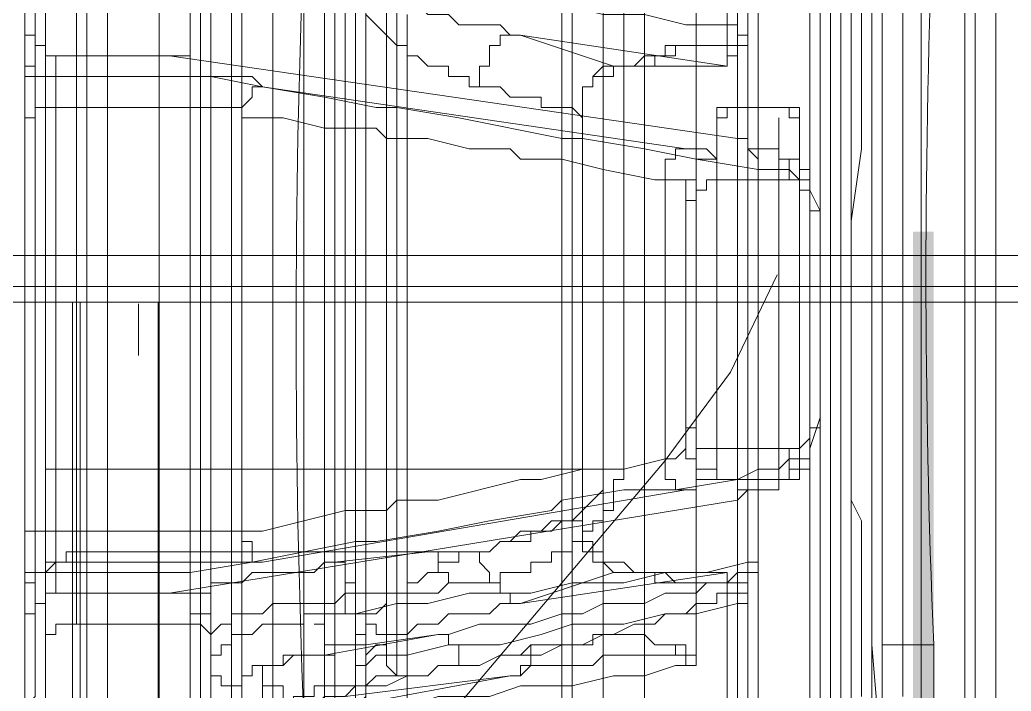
# Model space of a CAD drawing. Header units: millimetres. Extents: x 25083 to 52777, y 24772 to 45779.
# Drawn here: x 49385.5 to 49421.15, y 36734.44 to 36758.58 of the extents above; entities that cross this region are included whole.
import ezdxf

# ---------------------------------------------------------------- set-up
doc = ezdxf.new("R2010")
doc.units = ezdxf.units.MM
doc.layers.add('小车', color=7, linetype='Continuous')

# ---------------------------------------------------------------- blocks, each defined once
blk = doc.blocks.new('zw$D2F4')
h = blk.add_hatch(color=7)
edge = h.paths.add_edge_path(flags=0)
edge.add_spline(control_points=[(528.444, 753.487), (528.444, 753.487), (528.444, 763.885), (528.444, 763.885), (528.444, 763.885), (527.701, 763.885), (527.701, 763.885), (527.701, 763.885), (527.701, 753.487), (527.701, 753.487), (527.701, 753.487), (528.444, 753.487), (528.444, 753.487), (528.444, 753.487), (528.444, 753.487), (528.444, 753.487)], knot_values=[0, 0, 0, 0, 1, 1, 1, 2, 2, 2, 3, 3, 3, 4, 4, 4, 5, 5, 5, 5], degree=3, periodic=0)
edge = h.paths.add_edge_path(flags=0)
edge.add_spline(control_points=[(528.444, 774.655), (528.444, 774.655), (528.444, 806.592), (528.444, 806.592), (528.444, 806.592), (527.701, 806.592), (527.701, 806.592), (527.701, 806.592), (527.701, 774.655), (527.701, 774.655), (527.701, 774.655), (528.444, 774.655), (528.444, 774.655), (528.444, 774.655), (528.444, 774.655), (528.444, 774.655)], knot_values=[0, 0, 0, 0, 1, 1, 1, 2, 2, 2, 3, 3, 3, 4, 4, 4, 5, 5, 5, 5], degree=3, periodic=0)
edge = h.paths.add_edge_path(flags=0)
edge.add_spline(control_points=[(528.444, 817.361), (528.444, 817.361), (528.444, 827.759), (528.444, 827.759), (528.444, 827.759), (527.701, 827.759), (527.701, 827.759), (527.701, 827.759), (527.701, 817.361), (527.701, 817.361), (527.701, 817.361), (528.444, 817.361), (528.444, 817.361), (528.444, 817.361), (528.444, 817.361), (528.444, 817.361)], knot_values=[0, 0, 0, 0, 1, 1, 1, 2, 2, 2, 3, 3, 3, 4, 4, 4, 5, 5, 5, 5], degree=3, periodic=0)
edge = h.paths.add_edge_path(flags=0)
edge.add_spline(control_points=[(528.444, 838.529), (528.444, 838.529), (528.444, 870.465), (528.444, 870.465), (528.444, 870.465), (527.701, 870.465), (527.701, 870.465), (527.701, 870.465), (527.701, 838.529), (527.701, 838.529), (527.701, 838.529), (528.444, 838.529), (528.444, 838.529), (528.444, 838.529), (528.444, 838.529), (528.444, 838.529)], knot_values=[0, 0, 0, 0, 1, 1, 1, 2, 2, 2, 3, 3, 3, 4, 4, 4, 5, 5, 5, 5], degree=3, periodic=0)
at = {"color": 7, "lineweight": 5}
for points in [[(501.335, 781.711), (500.963, 781.711), (500.963, 782.825), (501.335, 784.31), (500.963, 785.424), (500.963, 820.332), (500.592, 832.587), (500.592, 901.66), (500.963, 914.286), (500.963, 925.427), (500.963, 935.082), (500.963, 953.279), (501.335, 953.65)], [(501.335, 953.65), (501.335, 928.769), (501.706, 926.541), (501.706, 809.934), (501.335, 800.65), (501.335, 781.711)], [(530.301, 782.825), (529.929, 782.825), (529.929, 783.939), (530.301, 785.796), (529.929, 786.91), (529.929, 832.958), (529.558, 846.327), (529.558, 887.919), (529.929, 901.288), (529.929, 936.567), (529.929, 942.138), (529.929, 948.822), (530.301, 950.308), (529.929, 951.422), (529.929, 952.536), (530.301, 952.907)], [(530.301, 952.907), (530.301, 935.453), (530.672, 926.169), (530.672, 810.677), (530.301, 801.393), (530.301, 798.793), (530.301, 793.594), (530.301, 782.825)], [(496.136, 786.91), (496.136, 792.48), (495.764, 794.337), (496.136, 796.194), (496.136, 800.279), (495.764, 803.621), (495.764, 922.084), (495.764, 931.368), (495.764, 933.597), (496.136, 938.424), (496.136, 948.822)], [(496.136, 948.822), (496.136, 945.48), (496.507, 944.737), (496.507, 813.648), (496.507, 804.364), (496.507, 791.366), (496.136, 790.623), (496.136, 786.91)], [(507.648, 852.269), (507.648, 923.941), (507.276, 932.482), (507.276, 943.995)], [(502.449, 853.383), (502.449, 939.167)], [(530.672, 921.342), (530.672, 816.618)], [(530.672, 816.618), (530.672, 921.342)], [(506.905, 920.599), (506.905, 791.366)], [(529.558, 919.114), (529.558, 814.39)], [(496.507, 868.237), (496.507, 910.572), (496.136, 911.315), (496.136, 914.657), (496.507, 915.4), (496.507, 915.771), (496.136, 916.143), (496.136, 915.771), (496.136, 893.118), (495.764, 885.32), (495.764, 867.866)], [(524.73, 868.237), (524.73, 911.315), (524.359, 912.058), (524.73, 912.8), (524.73, 915.029), (524.359, 915.029), (524.359, 912.8), (524.73, 912.429), (524.73, 911.686), (524.359, 910.944), (524.359, 867.866)], [(524.73, 867.866), (524.73, 884.577), (525.102, 892.004), (525.102, 914.286), (525.473, 914.286), (525.473, 913.914), (525.102, 913.172), (525.102, 909.83), (525.473, 909.087), (525.473, 868.237)], [(498.735, 868.237), (498.735, 900.174), (498.364, 902.402), (498.364, 904.631), (498.735, 906.116), (498.735, 907.23), (498.364, 907.973), (498.364, 912.058), (498.735, 912.8), (498.735, 913.172), (498.364, 913.172), (498.364, 894.975), (497.992, 891.633), (497.992, 867.866)], [(507.648, 879.007), (507.648, 911.315), (508.019, 911.686), (508.019, 884.206), (508.019, 876.779), (508.019, 868.237)], [(521.388, 877.893), (521.388, 903.888), (521.759, 903.888), (521.759, 902.774), (521.759, 901.66), (521.759, 892.004)], [(503.191, 832.587), (503.191, 900.174)], [(521.759, 867.123), (521.759, 900.174)], [(503.563, 833.33), (503.563, 899.803)], [(515.075, 867.495), (515.075, 899.431), (515.446, 897.575), (515.446, 868.237)], [(515.446, 889.033), (515.446, 894.232), (515.075, 896.089), (515.075, 846.699)], [(521.017, 890.89), (521.017, 896.089), (521.017, 894.232), (521.017, 877.15)], [(525.102, 842.985), (525.102, 894.232)], [(504.677, 840.385), (504.677, 892.376)], [(523.988, 892.376), (523.988, 841.128)], [(526.216, 846.699), (526.216, 887.919), (526.587, 892.376), (526.587, 889.033)], [(515.075, 846.699), (515.075, 840.014), (515.446, 843.356), (515.446, 889.033)], [(526.587, 889.033), (526.587, 842.614), (526.216, 845.956), (526.216, 846.699)], [(522.131, 888.291), (522.131, 868.237)], [(495.764, 886.063), (495.764, 872.322)], [(526.587, 884.206), (526.587, 881.606), (526.216, 881.235), (526.216, 876.036), (526.216, 871.208), (526.216, 855.611), (526.587, 851.155)], [(526.587, 851.155), (526.587, 859.325), (526.587, 864.152), (526.587, 884.206)], [(505.791, 849.298), (505.791, 883.834)], [(495.764, 883.463), (495.764, 871.951)], [(496.507, 858.582), (496.507, 883.092)], [(497.621, 858.953), (497.621, 883.092)], [(501.706, 883.092), (501.706, 858.953)], [(502.449, 883.092), (502.449, 858.582)], [(506.534, 849.669), (506.534, 883.092)], [(526.587, 881.978), (526.587, 855.611)], [(496.136, 881.235), (496.136, 871.58)], [(525.844, 853.754), (525.844, 860.067), (525.473, 860.81), (525.473, 870.837), (525.844, 873.436), (525.844, 880.121)], [(527.33, 880.121), (527.33, 853.754)], [(521.388, 877.893), (519.531, 877.893), (518.046, 878.264), (516.56, 878.264), (515.075, 878.635), (513.589, 878.635), (512.475, 879.007), (512.104, 879.007), (510.619, 879.378), (509.133, 879.378), (508.019, 879.749)], [(513.589, 877.521), (513.218, 877.521), (512.847, 877.893), (511.361, 877.893), (510.99, 878.264), (510.247, 878.264), (509.876, 878.635), (509.133, 878.635), (508.762, 879.007), (508.39, 879.007), (508.39, 879.378), (508.019, 879.378), (508.019, 879.749)], [(521.759, 879.749), (521.759, 868.237)], [(508.762, 879.378), (508.762, 867.866)], [(509.133, 879.378), (509.133, 867.866)], [(496.507, 879.007), (496.507, 861.924)], [(497.621, 879.007), (497.621, 861.924)], [(506.534, 867.866), (506.534, 879.007)], [(507.648, 867.866), (507.648, 878.635), (507.648, 879.007)], [(516.56, 861.924), (516.56, 879.007)], [(517.303, 879.007), (517.303, 868.609)], [(521.388, 868.237), (521.388, 879.007)], [(496.507, 877.893), (496.507, 878.635)], [(506.534, 874.55), (506.534, 878.635)], [(507.276, 878.635), (507.276, 867.866)], [(507.648, 867.123), (507.648, 878.635)], [(507.648, 878.635), (508.019, 878.635), (508.019, 878.264), (509.133, 877.15), (509.505, 877.15), (509.505, 876.779), (509.876, 876.779), (510.247, 876.407), (510.619, 876.407), (510.99, 876.407), (510.99, 876.036), (511.733, 876.036), (511.733, 875.665), (512.104, 875.665)], [(519.903, 878.635), (519.903, 867.123)], [(509.505, 878.264), (509.505, 875.293)], [(516.56, 877.893), (516.56, 878.264)], [(495.764, 876.779), (495.764, 877.893)], [(495.764, 877.893), (495.764, 876.036)], [(495.764, 877.893), (495.764, 877.521), (496.136, 877.521), (496.136, 877.15), (496.507, 877.15), (496.507, 876.779), (496.878, 876.779)], [(496.507, 876.779), (496.507, 877.893)], [(516.56, 874.922), (516.56, 877.893)], [(521.017, 876.407), (521.017, 876.779), (521.388, 876.779), (521.388, 877.521), (521.388, 877.893)], [(521.759, 877.521), (521.388, 877.521), (521.388, 877.893)], [(512.104, 875.665), (512.104, 876.407), (512.475, 876.407), (512.475, 877.15), (512.847, 877.15), (512.847, 877.521), (513.589, 877.521)], [(513.589, 877.521), (521.017, 876.407)], [(516.932, 876.407), (513.589, 877.521)], [(521.017, 877.15), (521.759, 877.15), (521.759, 877.521)], [(519.16, 877.15), (518.789, 877.15), (518.789, 876.779), (518.046, 876.779), (517.674, 876.407), (516.932, 876.407), (516.932, 876.036), (516.56, 876.036), (516.189, 876.036), (516.189, 875.665), (515.818, 875.665), (515.818, 875.293)], [(516.932, 876.407), (518.417, 876.407), (518.417, 876.779), (518.789, 876.779), (519.16, 876.779), (519.16, 877.15)], [(519.16, 877.15), (521.017, 877.15)], [(521.017, 877.15), (521.017, 876.407)], [(495.764, 874.55), (495.764, 876.779)], [(496.878, 876.036), (496.136, 876.036), (496.136, 876.407), (495.764, 876.407), (495.764, 876.779)], [(496.507, 876.407), (496.507, 876.779)], [(496.507, 876.407), (496.507, 876.779)], [(496.878, 876.036), (496.878, 876.779)], [(496.878, 876.779), (500.592, 876.779)], [(496.878, 876.779), (496.878, 876.036)], [(500.592, 876.036), (500.592, 876.779)], [(500.592, 876.779), (500.963, 876.779)], [(521.388, 873.808), (500.963, 876.779)], [(500.963, 876.779), (501.706, 876.779), (501.706, 876.407), (501.706, 876.036)], [(496.507, 875.293), (496.507, 876.407)], [(516.932, 876.407), (516.56, 876.407), (516.189, 876.036), (516.189, 875.665), (515.818, 875.665), (515.818, 875.293)], [(516.932, 876.407), (521.017, 876.407)], [(495.764, 876.036), (495.764, 867.123)], [(495.764, 876.036), (496.878, 876.036)], [(502.449, 876.036), (496.878, 876.036)], [(496.878, 876.036), (500.592, 876.036)], [(496.878, 876.036), (496.878, 858.211)], [(496.878, 874.922), (496.878, 876.036)], [(501.706, 876.036), (500.592, 876.036)], [(500.592, 858.211), (500.592, 876.036)], [(501.706, 876.036), (502.449, 876.036), (504.306, 875.665), (506.534, 875.293), (508.39, 874.922), (509.133, 874.922), (511.361, 874.55), (515.075, 873.808), (515.818, 873.808), (518.046, 873.436), (519.903, 873.065), (522.131, 872.694)], [(501.706, 876.036), (501.706, 858.211)], [(502.449, 876.036), (503.934, 876.036), (504.306, 875.665)], [(502.449, 876.036), (502.449, 874.922)], [(504.306, 875.665), (503.934, 875.665), (503.934, 875.293), (503.563, 874.922), (503.563, 874.55)], [(504.306, 875.665), (519.531, 873.436)], [(512.104, 875.665), (512.847, 875.665), (513.218, 875.293), (514.332, 875.293), (514.332, 874.922), (515.446, 874.922), (515.818, 874.55)], [(496.507, 872.322), (496.507, 875.293)], [(509.505, 875.293), (509.505, 874.922)], [(515.818, 874.55), (515.818, 875.293)], [(495.764, 874.55), (496.136, 874.55), (496.136, 874.922), (496.878, 874.922)], [(502.449, 874.922), (496.878, 874.922)], [(496.878, 859.696), (496.878, 874.922)], [(503.563, 874.55), (503.563, 874.922), (502.449, 874.922)], [(502.449, 874.922), (502.449, 859.696)], [(509.505, 874.922), (509.505, 868.237)], [(516.56, 874.55), (516.56, 874.922)], [(523.616, 874.922), (520.645, 874.922)], [(520.645, 868.237), (520.645, 874.922)], [(521.017, 874.922), (521.017, 874.55)], [(521.017, 874.922), (523.245, 874.922)], [(523.245, 874.55), (523.245, 874.922)], [(523.616, 874.922), (523.616, 874.55)], [(523.616, 874.922), (523.616, 868.237)], [(495.764, 867.123), (495.764, 874.55)], [(503.563, 859.696), (503.563, 874.55)], [(518.789, 872.322), (518.417, 872.322), (516.56, 872.694), (515.075, 873.065), (513.589, 873.065), (513.218, 873.436), (511.733, 873.436), (510.247, 873.808), (508.762, 873.808), (508.39, 874.179), (506.534, 874.179), (505.048, 874.55), (503.563, 874.55)], [(506.534, 873.808), (506.534, 874.55)], [(515.818, 874.55), (515.818, 867.495)], [(516.56, 868.237), (516.56, 874.55)], [(520.645, 874.55), (521.017, 874.55)], [(522.873, 874.179), (522.873, 874.55)], [(523.245, 874.55), (523.616, 874.55)], [(522.873, 867.866), (522.873, 874.179)], [(506.534, 873.065), (506.534, 873.808)], [(523.245, 873.065), (522.873, 873.065), (522.873, 873.436), (522.131, 873.436), (521.759, 873.436), (521.759, 873.808), (521.388, 873.808)], [(522.131, 872.694), (522.131, 873.065), (521.759, 873.436), (521.759, 873.808), (521.388, 873.808)], [(519.531, 873.436), (519.16, 873.436), (519.16, 873.065), (518.789, 873.065), (518.789, 872.694), (518.789, 872.322)], [(519.531, 873.436), (520.274, 873.436), (520.645, 873.065)], [(519.531, 871.951), (519.531, 872.322), (519.903, 872.322), (519.903, 873.065), (520.274, 873.065), (520.645, 873.065)], [(520.645, 872.322), (520.645, 873.065)], [(523.245, 873.065), (523.245, 872.322)], [(523.988, 871.951), (523.988, 872.694), (523.616, 872.694), (523.616, 873.065), (523.245, 873.065)], [(523.988, 871.951), (523.988, 872.322), (523.616, 872.322), (523.245, 872.694), (522.873, 872.694), (522.131, 872.694)], [(522.131, 861.924), (522.131, 872.694)], [(495.764, 872.322), (495.764, 871.58)], [(496.507, 871.951), (496.507, 872.322)], [(519.531, 871.951), (519.531, 872.322), (518.789, 872.322)], [(518.789, 872.322), (518.789, 862.296)], [(520.645, 872.322), (520.274, 872.322), (520.274, 871.951), (519.903, 871.951), (519.903, 871.58), (519.531, 871.58), (519.531, 871.208)], [(523.245, 872.322), (520.645, 872.322)], [(524.359, 871.208), (523.988, 871.208), (523.988, 871.951), (523.616, 871.951), (523.616, 872.322), (523.245, 872.322)], [(496.507, 871.58), (496.507, 871.951)], [(519.531, 871.951), (519.531, 871.208)], [(519.531, 871.951), (519.531, 862.667)], [(524.359, 871.208), (523.988, 871.951)], [(523.988, 862.667), (523.988, 871.951)], [(495.764, 871.58), (495.764, 871.208)], [(495.764, 868.98), (495.764, 871.58)], [(496.136, 871.58), (496.136, 870.837)], [(496.507, 870.837), (496.507, 871.58)], [(495.764, 871.208), (495.764, 868.98)], [(519.531, 863.781), (519.531, 871.208)], [(524.359, 871.208), (524.359, 863.781)], [(495.764, 870.837), (495.764, 868.98)], [(496.136, 870.837), (496.136, 870.465)], [(496.507, 868.98), (496.507, 870.837)], [(496.136, 870.465), (496.136, 868.98)], [(496.507, 867.866), (496.507, 869.351), (496.507, 869.723)], [(496.507, 869.723), (496.507, 868.237), (496.507, 867.866)], [(500.592, 869.723), (500.592, 868.237), (500.592, 867.866)], [(500.592, 867.866), (500.592, 869.351), (500.592, 869.723)], [(496.136, 868.98), (496.136, 868.609)], [(496.136, 868.98), (496.136, 868.609)], [(496.507, 867.866), (496.507, 868.98)], [(526.587, 865.266), (526.587, 868.237), (526.587, 868.98)], [(526.587, 868.98), (526.587, 866.381), (526.587, 866.009), (526.587, 865.266)], [(496.136, 868.609), (496.136, 868.237)], [(517.303, 868.609), (517.303, 861.924)], [(518.046, 868.609), (518.046, 868.237)], [(496.136, 868.237), (496.136, 867.495)], [(496.507, 868.237), (496.507, 867.866)], [(498.735, 867.866), (498.735, 868.237)], [(508.019, 868.237), (508.019, 824.046), (507.648, 824.046), (507.648, 824.417), (507.648, 825.16), (507.648, 854.126)], [(515.446, 868.237), (515.446, 839.643), (515.075, 836.3), (515.075, 867.495)], [(518.046, 868.237), (518.046, 867.495)], [(520.645, 861.553), (520.645, 868.237)], [(521.017, 841.871), (521.017, 840.014), (521.017, 841.499), (521.017, 848.184), (521.388, 850.041), (521.388, 868.237)], [(521.759, 868.237), (521.759, 831.844), (521.388, 831.844), (521.388, 832.958), (521.388, 833.33), (521.388, 840.385)], [(522.131, 868.237), (522.131, 858.582)], [(523.616, 868.237), (523.616, 861.553)], [(524.73, 867.866), (524.73, 868.237)], [(525.473, 868.237), (525.473, 867.866)], [(526.587, 867.866), (526.587, 868.237)], [(529.929, 866.752), (529.929, 868.237)], [(495.764, 867.866), (495.764, 852.64)], [(495.764, 867.123), (495.764, 850.041), (496.136, 841.871), (496.136, 819.589), (496.136, 819.961), (496.507, 820.332), (496.507, 821.075), (496.136, 821.446), (496.136, 824.788), (496.507, 825.531), (496.507, 867.866)], [(495.764, 867.866), (495.764, 866.381), (495.764, 866.009)], [(495.764, 866.009), (495.764, 867.495), (495.764, 867.866)], [(495.764, 867.123), (495.764, 867.866)], [(496.507, 867.495), (496.507, 867.866)], [(496.507, 867.495), (496.507, 867.866)], [(497.992, 867.866), (497.992, 867.123)], [(497.992, 867.123), (497.992, 843.356), (498.364, 840.014), (498.364, 822.189), (498.364, 822.56), (498.735, 822.932), (498.735, 823.303), (498.364, 824.046), (498.364, 828.131), (498.735, 828.873), (498.735, 830.359), (498.364, 831.473), (498.364, 833.33), (498.735, 835.929), (498.735, 867.866)], [(499.849, 866.009), (499.849, 867.495), (499.849, 867.866)], [(499.849, 867.866), (499.849, 866.381), (499.849, 866.009)], [(506.534, 867.866), (506.534, 857.097)], [(506.534, 856.725), (506.534, 867.866)], [(507.276, 867.866), (507.276, 857.097)], [(507.648, 857.097), (507.648, 867.866)], [(508.762, 867.866), (508.762, 856.725)], [(509.133, 867.866), (509.133, 867.495)], [(522.873, 867.495), (522.873, 867.866)], [(524.359, 867.123), (524.359, 824.046), (524.73, 823.674), (524.359, 822.932), (524.359, 820.703), (524.73, 820.703), (524.73, 822.932), (524.359, 823.303), (524.359, 824.046), (524.73, 824.417), (524.73, 867.866)], [(524.359, 867.866), (524.359, 867.123)], [(525.473, 867.866), (525.473, 827.016), (525.102, 826.274), (525.102, 822.932), (525.473, 822.56), (525.473, 821.817), (525.102, 821.446), (525.102, 842.985), (524.73, 850.412), (524.73, 867.123)], [(524.73, 867.123), (524.73, 867.866)], [(526.587, 867.495), (526.587, 867.866)], [(496.136, 867.495), (496.136, 857.468)], [(496.507, 861.924), (496.507, 867.495)], [(509.133, 867.495), (509.133, 856.354)], [(515.818, 867.495), (515.818, 860.067)], [(522.873, 861.553), (522.873, 867.495)], [(495.764, 859.696), (495.764, 867.123)], [(495.764, 867.123), (495.764, 857.839)], [(507.648, 855.611), (507.648, 867.123)], [(519.903, 867.123), (519.903, 855.24)], [(521.759, 837.415), (521.759, 867.123)], [(519.531, 862.667), (519.531, 863.781)], [(519.531, 863.781), (519.531, 863.41), (519.903, 863.41), (519.903, 862.667), (520.274, 862.667), (520.645, 862.667)], [(523.245, 862.667), (523.616, 862.667), (523.988, 863.038), (523.988, 863.41), (524.359, 863.41), (524.359, 863.781)], [(524.359, 863.781), (523.988, 862.667)], [(518.789, 862.296), (519.16, 862.296), (519.531, 862.667)], [(520.645, 861.924), (519.903, 861.924), (519.903, 862.296), (519.531, 862.296), (519.531, 862.667)], [(520.645, 861.924), (520.645, 862.667)], [(520.645, 862.667), (523.245, 862.667)], [(523.988, 862.667), (523.988, 862.296), (523.245, 862.296), (522.873, 861.924), (522.131, 861.924)], [(523.245, 862.667), (523.245, 861.924)], [(523.245, 861.924), (523.988, 861.924), (523.988, 862.296), (523.988, 862.667)], [(503.563, 859.696), (504.306, 859.696), (507.276, 860.439), (508.762, 860.439), (509.133, 860.81), (510.619, 860.81), (513.589, 861.553), (514.332, 861.553), (515.818, 861.924), (517.303, 861.924), (518.789, 862.296)], [(519.531, 861.182), (519.16, 861.182), (519.16, 861.553), (518.789, 861.553), (518.789, 861.924), (518.789, 862.296)], [(496.507, 860.81), (496.507, 861.924)], [(496.507, 861.924), (496.507, 857.839)], [(496.507, 861.924), (497.621, 861.924)], [(516.56, 861.924), (497.621, 861.924)], [(497.621, 861.924), (497.621, 858.953)], [(522.131, 861.924), (521.388, 861.553), (519.16, 861.182), (517.303, 861.182), (515.075, 860.81), (514.704, 860.439), (512.475, 860.067), (510.619, 859.696), (508.39, 859.325), (507.648, 859.325), (503.934, 858.582), (501.706, 858.211)], [(510.247, 858.953), (512.475, 858.953), (512.847, 859.325), (513.961, 859.325), (513.961, 859.696), (514.704, 859.696), (515.075, 860.067), (515.446, 860.067), (516.56, 861.182), (516.56, 861.924)], [(517.303, 861.924), (517.303, 861.553), (516.932, 861.553), (516.932, 860.439), (516.56, 860.439), (516.56, 860.067), (516.189, 860.067), (516.189, 859.696), (515.818, 859.696), (515.818, 859.325), (515.446, 859.325), (515.446, 858.953), (514.704, 858.953), (514.704, 858.582), (513.961, 858.582), (513.961, 858.211), (512.847, 858.211), (512.847, 857.839), (510.99, 857.839)], [(516.56, 861.924), (517.303, 861.924)], [(520.645, 861.924), (520.645, 861.553), (519.903, 861.553), (519.903, 861.182), (519.531, 861.182)], [(521.388, 860.81), (521.759, 861.182), (522.873, 861.182), (522.873, 861.553), (523.245, 861.553), (523.245, 861.924)], [(521.388, 860.81), (521.388, 861.182), (521.759, 861.182), (521.759, 861.553), (522.131, 861.553), (522.131, 861.924)], [(520.645, 861.553), (523.616, 861.553)], [(519.531, 861.182), (504.306, 858.582)], [(496.507, 860.439), (496.507, 860.81)], [(496.507, 860.439), (496.507, 860.81)], [(500.963, 857.468), (521.388, 860.81)], [(496.507, 859.325), (496.507, 860.439)], [(515.818, 860.067), (514.704, 860.067), (514.332, 859.696), (513.589, 859.696), (513.218, 859.325), (512.847, 859.325), (512.475, 858.953), (512.104, 858.953)], [(515.818, 859.696), (515.818, 860.067)], [(495.764, 857.468), (495.764, 859.696)], [(495.764, 859.696), (496.878, 859.696)], [(496.878, 859.696), (502.449, 859.696)], [(496.878, 858.582), (496.878, 859.696)], [(502.449, 859.696), (502.449, 858.582)], [(502.449, 859.696), (503.563, 859.696)], [(504.306, 858.582), (503.934, 858.582), (503.934, 859.325), (503.563, 859.325), (503.563, 859.696)], [(519.16, 857.839), (518.417, 857.839), (518.417, 858.211), (517.674, 858.211), (517.303, 858.582), (516.56, 858.582), (516.56, 858.953), (516.189, 858.953), (516.189, 859.325), (515.818, 859.325), (515.818, 859.696)], [(515.818, 859.696), (515.818, 858.953), (516.189, 858.953), (516.189, 858.582), (516.56, 858.582), (516.932, 858.211)], [(496.507, 857.839), (496.507, 859.325)], [(497.621, 858.953), (497.25, 858.953), (497.25, 858.582), (496.507, 858.582), (496.507, 858.211), (496.507, 857.839)], [(496.507, 858.582), (497.25, 858.582), (497.25, 858.953), (497.621, 858.953)], [(497.621, 858.953), (497.621, 856.354)], [(501.706, 858.953), (497.621, 858.953)], [(510.247, 858.953), (497.621, 858.953)], [(497.621, 856.354), (497.621, 858.953)], [(501.706, 858.953), (501.706, 856.354)], [(502.449, 858.582), (502.077, 858.582), (502.077, 858.953), (501.706, 858.953)], [(510.247, 858.953), (506.905, 858.582)], [(507.648, 855.611), (507.648, 855.982), (508.019, 855.982), (508.019, 856.725), (508.39, 856.725), (508.762, 857.097), (508.762, 857.468), (509.505, 857.468), (509.505, 857.839), (509.876, 857.839), (510.247, 858.211), (510.619, 858.211), (510.619, 858.582), (511.361, 858.582), (511.361, 858.953), (512.104, 858.953)], [(510.99, 857.839), (510.99, 858.211), (510.619, 858.211), (510.619, 858.582), (510.619, 858.953), (510.247, 858.953)], [(513.589, 857.097), (513.218, 857.097), (513.218, 857.468), (512.847, 857.468), (512.847, 857.839), (512.475, 857.839), (512.475, 858.211), (512.104, 858.582), (512.104, 858.953)], [(495.764, 857.468), (495.764, 857.839), (496.136, 857.839), (496.136, 858.211), (496.507, 858.211), (496.878, 858.582)], [(496.507, 855.611), (496.507, 858.582)], [(496.878, 857.468), (496.878, 858.582)], [(496.878, 858.582), (502.449, 858.582)], [(501.706, 857.097), (501.706, 857.468), (502.449, 857.468), (502.449, 857.839), (503.563, 857.839), (503.934, 858.211), (506.162, 858.211), (506.534, 858.582), (506.905, 858.582)], [(502.449, 858.582), (502.449, 855.611)], [(504.306, 858.582), (502.449, 858.582)], [(506.905, 858.582), (507.276, 858.582), (507.276, 857.839), (507.648, 857.839), (507.648, 857.468)], [(522.131, 858.582), (521.759, 858.582), (520.274, 858.211), (518.789, 858.211), (517.303, 857.839), (515.446, 857.839), (513.961, 857.468), (511.733, 857.468), (510.247, 857.097), (509.133, 857.097), (507.648, 856.725)], [(522.131, 858.582), (522.131, 858.211), (521.388, 858.211), (521.017, 857.839), (520.274, 857.839), (519.903, 857.468), (518.789, 857.468), (518.046, 857.097), (517.303, 857.097), (516.56, 857.097), (515.818, 856.725), (515.075, 856.725), (513.961, 856.354), (512.104, 856.354), (510.99, 855.982), (510.619, 855.982)], [(522.131, 858.211), (522.131, 858.582)], [(496.878, 858.211), (495.764, 858.211), (495.764, 857.839)], [(496.878, 858.211), (500.592, 858.211)], [(496.878, 858.211), (496.878, 857.468)], [(500.592, 857.468), (500.592, 858.211)], [(500.592, 858.211), (501.706, 858.211)], [(500.963, 857.468), (501.706, 857.468), (501.706, 857.839), (501.706, 858.211)], [(513.589, 857.097), (516.932, 858.211)], [(521.017, 858.211), (513.589, 857.097)], [(521.017, 858.211), (516.932, 858.211)], [(519.16, 857.839), (518.789, 858.211), (518.417, 858.211), (516.932, 858.211)], [(520.645, 857.468), (521.388, 857.468), (521.388, 857.839), (521.759, 857.839), (521.759, 858.211), (522.131, 858.211)], [(521.388, 857.097), (521.388, 857.839), (521.017, 857.839), (521.017, 858.211)], [(521.017, 857.839), (521.017, 858.211)], [(522.131, 857.468), (522.131, 858.211)], [(495.764, 857.839), (495.764, 856.354)], [(496.507, 857.468), (496.507, 857.839)], [(496.507, 857.839), (496.507, 855.611)], [(507.648, 857.468), (510.619, 857.468), (510.99, 857.839)], [(521.017, 857.839), (519.16, 857.839)], [(521.017, 857.839), (521.017, 847.441)], [(521.017, 857.839), (521.017, 857.468), (521.759, 857.468)], [(495.764, 856.354), (495.764, 857.468)], [(496.878, 857.468), (496.507, 857.468), (496.507, 857.097), (496.136, 857.097), (496.136, 856.725), (495.764, 856.725), (495.764, 856.354)], [(496.136, 857.468), (496.136, 856.725)], [(496.507, 856.725), (496.507, 857.468)], [(500.592, 857.468), (496.878, 857.468)], [(500.963, 857.468), (500.592, 857.468)], [(502.449, 855.982), (502.82, 856.354), (503.191, 856.354), (503.191, 856.725), (504.306, 856.725), (504.677, 857.097), (506.905, 857.097), (507.276, 857.468), (507.648, 857.468)], [(507.648, 856.725), (507.648, 857.468)], [(511.361, 854.868), (512.104, 854.868), (512.847, 855.24), (514.332, 855.24), (515.075, 855.611), (515.818, 855.611), (516.56, 855.982), (516.932, 855.982), (517.674, 856.354), (518.417, 856.354), (518.789, 856.725), (519.531, 856.725), (519.903, 857.097), (520.645, 857.097), (520.645, 857.468)], [(521.759, 857.468), (521.759, 857.097), (521.388, 857.097)], [(522.131, 852.64), (522.131, 857.468)], [(501.706, 856.354), (501.706, 857.097)], [(502.449, 855.982), (502.449, 856.725), (502.077, 856.725), (501.706, 856.725), (501.706, 857.097)], [(507.276, 857.097), (507.276, 856.725)], [(507.648, 856.725), (507.648, 857.097)], [(508.019, 854.868), (508.39, 855.24), (509.505, 855.24), (510.99, 855.611), (512.847, 855.611), (514.332, 855.982), (515.446, 856.354), (517.303, 856.354), (518.789, 856.725), (519.903, 856.725), (521.388, 857.097)], [(508.019, 854.868), (508.019, 855.24), (508.39, 855.611), (508.762, 855.611), (508.762, 855.982), (509.505, 855.982), (509.876, 856.354), (510.247, 856.354), (510.619, 856.354), (510.99, 856.725), (512.475, 856.725), (512.847, 857.097), (513.589, 857.097)], [(521.388, 846.327), (521.388, 857.097)], [(496.136, 856.725), (496.136, 855.611)], [(496.507, 855.982), (496.507, 856.725)], [(507.648, 856.725), (505.791, 856.725), (505.791, 856.354), (504.306, 856.354), (503.934, 855.982), (503.191, 855.982), (503.191, 855.611), (502.82, 855.611), (502.82, 855.24), (502.449, 855.24), (502.449, 854.868)], [(507.276, 856.725), (506.534, 856.725), (506.534, 856.354)], [(506.534, 856.354), (506.534, 856.725)], [(507.648, 856.725), (507.276, 856.725)], [(508.762, 855.611), (508.762, 855.982), (508.39, 855.982), (508.39, 856.354), (508.019, 856.354), (508.019, 856.725), (507.648, 856.725)], [(508.019, 855.611), (507.648, 855.611), (507.648, 856.725)], [(508.762, 856.725), (508.762, 854.868)], [(496.507, 855.611), (496.507, 855.982), (496.878, 855.982), (496.878, 856.354), (497.25, 856.354), (497.621, 856.354)], [(497.621, 856.354), (501.706, 856.354)], [(501.706, 856.354), (502.077, 856.354), (502.449, 855.982), (502.449, 855.611)], [(506.534, 856.354), (506.162, 856.354)], [(509.133, 856.354), (509.133, 854.868)], [(496.507, 854.868), (496.507, 855.982)], [(502.449, 855.611), (502.449, 855.982)], [(502.449, 855.982), (502.449, 854.868)], [(510.619, 855.982), (506.534, 855.24)], [(508.019, 855.611), (510.619, 855.982)], [(511.361, 854.868), (511.361, 855.611), (510.99, 855.611), (510.99, 855.982), (510.619, 855.982)], [(513.961, 855.611), (516.189, 855.611), (516.189, 855.982), (518.046, 855.982), (518.417, 855.611), (519.16, 855.611)], [(496.136, 855.611), (496.136, 853.754), (495.764, 853.383), (495.764, 852.269)], [(503.563, 854.126), (503.563, 854.497), (503.934, 854.497), (503.934, 854.868), (505.048, 854.868), (505.048, 855.24), (505.42, 855.24), (506.534, 855.24), (506.534, 855.611), (508.019, 855.611)], [(507.648, 854.126), (507.648, 855.611)], [(508.019, 854.126), (508.762, 854.126), (509.505, 854.497), (510.247, 854.497), (510.619, 854.868), (512.104, 854.868), (512.847, 855.24), (513.589, 855.24), (513.961, 855.611)], [(513.218, 854.497), (513.589, 854.497), (513.589, 854.868), (513.961, 854.868), (513.961, 855.611)], [(518.789, 855.24), (519.16, 855.24), (519.16, 855.611)], [(519.16, 855.611), (519.531, 855.611), (519.531, 855.24), (519.903, 855.24)], [(526.587, 854.497), (526.587, 855.611)], [(526.587, 841.871), (526.587, 855.611)], [(528.444, 855.611), (526.587, 855.611)], [(526.587, 842.614), (526.587, 855.611)], [(528.444, 855.611), (528.444, 841.871)], [(506.534, 855.24), (505.42, 855.24), (505.048, 854.868), (504.306, 854.868), (504.306, 854.497)], [(506.534, 855.24), (506.905, 855.24), (506.905, 854.497), (506.905, 854.126)], [(508.762, 854.868), (508.762, 855.24)], [(518.789, 855.24), (516.56, 855.24), (516.189, 854.868), (513.961, 854.868), (513.589, 854.497), (513.218, 854.497)], [(518.789, 855.24), (519.531, 855.24), (519.531, 854.868), (519.903, 854.868)], [(519.903, 855.24), (519.903, 854.868)], [(496.507, 854.497), (496.507, 854.868)], [(502.449, 854.868), (502.449, 853.383)], [(503.563, 854.126), (502.82, 854.126), (502.82, 854.497), (502.449, 854.497), (502.449, 854.868)], [(519.903, 854.868), (519.16, 854.868), (518.046, 854.497), (516.932, 854.497), (515.446, 854.126), (513.589, 854.126), (512.475, 853.754), (510.619, 853.754), (509.505, 853.383), (508.019, 853.383), (506.905, 853.012)], [(511.361, 854.868), (510.619, 854.868), (510.247, 854.497), (508.39, 854.497), (508.019, 854.126), (506.905, 854.126)], [(507.648, 854.126), (507.648, 854.868), (508.019, 854.868)], [(508.762, 854.868), (509.133, 854.497)], [(509.133, 854.868), (509.133, 854.497)], [(496.507, 853.754), (496.507, 854.497)], [(504.306, 853.383), (504.306, 854.497)], [(505.048, 853.383), (505.048, 854.126), (504.677, 854.126), (504.306, 854.126), (504.306, 854.497)], [(513.218, 854.497), (507.276, 853.383)], [(507.276, 853.754), (513.218, 854.497)], [(509.133, 854.497), (509.505, 854.497)], [(509.505, 846.327), (509.505, 854.497)], [(509.505, 853.754), (509.505, 854.497)], [(509.505, 854.497), (509.505, 853.754)], [(526.587, 852.269), (526.587, 854.497)], [(503.563, 854.126), (503.563, 852.269)], [(505.048, 853.383), (505.42, 853.383), (505.42, 853.754), (505.791, 853.754), (506.162, 853.754), (506.162, 854.126), (506.905, 854.126)], [(505.791, 853.012), (505.791, 853.383), (506.162, 853.383), (506.534, 853.754), (507.276, 853.754), (507.648, 854.126), (508.019, 854.126)], [(506.905, 854.126), (506.905, 850.783)], [(507.276, 853.383), (507.648, 853.383), (508.019, 853.754), (508.019, 854.126)]]:
    blk.add_lwpolyline(points, dxfattribs=at)
for points in [[(495.764, 871.58), (495.764, 878.264), (495.764, 885.32), (495.764, 892.004)], [(515.446, 868.237), (515.446, 874.922), (515.446, 881.235), (515.446, 887.919)], [(518.046, 868.609), (518.046, 874.55), (518.046, 880.492), (518.046, 886.434)], [(502.077, 884.206), (502.077, 872.694), (502.077, 861.182), (502.077, 849.669)], [(529.929, 868.237), (529.929, 873.065), (529.929, 878.264), (529.929, 883.092)], [(528.444, 881.978), (528.072, 873.436), (528.072, 864.524), (528.444, 855.611)], [(505.791, 880.864), (505.42, 871.58), (505.42, 862.296), (505.791, 853.012)], [(526.587, 868.237), (526.587, 872.322), (526.587, 876.407), (526.587, 880.864)], [(508.019, 880.121), (508.019, 871.58), (508.019, 862.667), (508.019, 854.126)], [(522.873, 861.553), (522.873, 866.009), (522.873, 870.465), (522.873, 874.55)], [(523.616, 867.866), (523.616, 870.094), (523.616, 872.322), (523.616, 874.55)], [(506.534, 867.866), (506.534, 869.723), (506.534, 871.58), (506.534, 873.065)], [(509.505, 854.497), (509.505, 858.953), (509.505, 863.41), (509.505, 868.237)], [(515.446, 847.813), (515.446, 854.497), (515.446, 861.182), (515.446, 868.237)], [(516.56, 852.269), (516.56, 857.468), (516.56, 863.038), (516.56, 868.237)], [(523.616, 861.553), (523.616, 863.781), (523.616, 866.009), (523.616, 867.866)], [(518.046, 848.927), (518.046, 854.868), (518.046, 861.182), (518.046, 867.495)], [(526.587, 855.611), (526.587, 859.696), (526.587, 863.781), (526.587, 867.495)], [(529.929, 853.012), (529.929, 857.468), (529.929, 862.296), (529.929, 866.752)], [(508.762, 855.611), (508.762, 855.611), (508.762, 855.24), (508.762, 855.24)], [(509.505, 854.497), (509.505, 854.868), (509.505, 855.24), (509.505, 855.611)], [(509.505, 854.497), (509.505, 854.497), (509.505, 854.126), (509.505, 854.126)]]:
    blk.add_open_spline(points, degree=3, dxfattribs=at)
blk = doc.blocks.new('A$C1A4175F5')
at = {"layer": '小车', "color": 7, "lineweight": 0}
for points in [[(971.501, 773.421), (971.501, 232.516)], [(972.06, 232.376), (972.06, 773.561)], [(973.18, 314.128), (973.18, 691.809)], [(951.623, 482.39), (952.462, 482.81), (954.282, 484.07), (956.662, 486.03), (959.462, 488.41), (965.761, 493.729), (968.981, 496.109), (972.48, 497.789)], [(955.122, 475.531), (971.501, 475.531)], [(955.122, 472.731), (971.501, 472.731)], [(960.722, 472.452), (877.01, 472.452)], [(960.722, 472.452), (971.501, 472.452)]]:
    blk.add_lwpolyline(points, dxfattribs=at)
at = {"layer": '小车', "color": 1, "lineweight": 0}
for points in [[(971.501, 524.806), (971.501, 477.211)], [(919.846, 502.968), (967.441, 502.968)], [(919.846, 502.968), (967.441, 502.968)], [(990.399, 502.968), (954.702, 502.968)], [(976.96, 502.968), (986.479, 502.968)], [(976.96, 502.968), (986.479, 502.968)]]:
    blk.add_lwpolyline(points, dxfattribs=at)

msp = doc.modelspace()

# ---------------------------------------------------------------- block references
msp.add_blockref('zw$D2F4', (48889.923, 35880.503))
at = {"layer": '小车', "ltscale": 10, "xscale": -1, "rotation": 270}
msp.add_blockref('A$C1A4175F5', (48914.945, 35776.933), dxfattribs=at)

doc.saveas('drawing.dxf')
